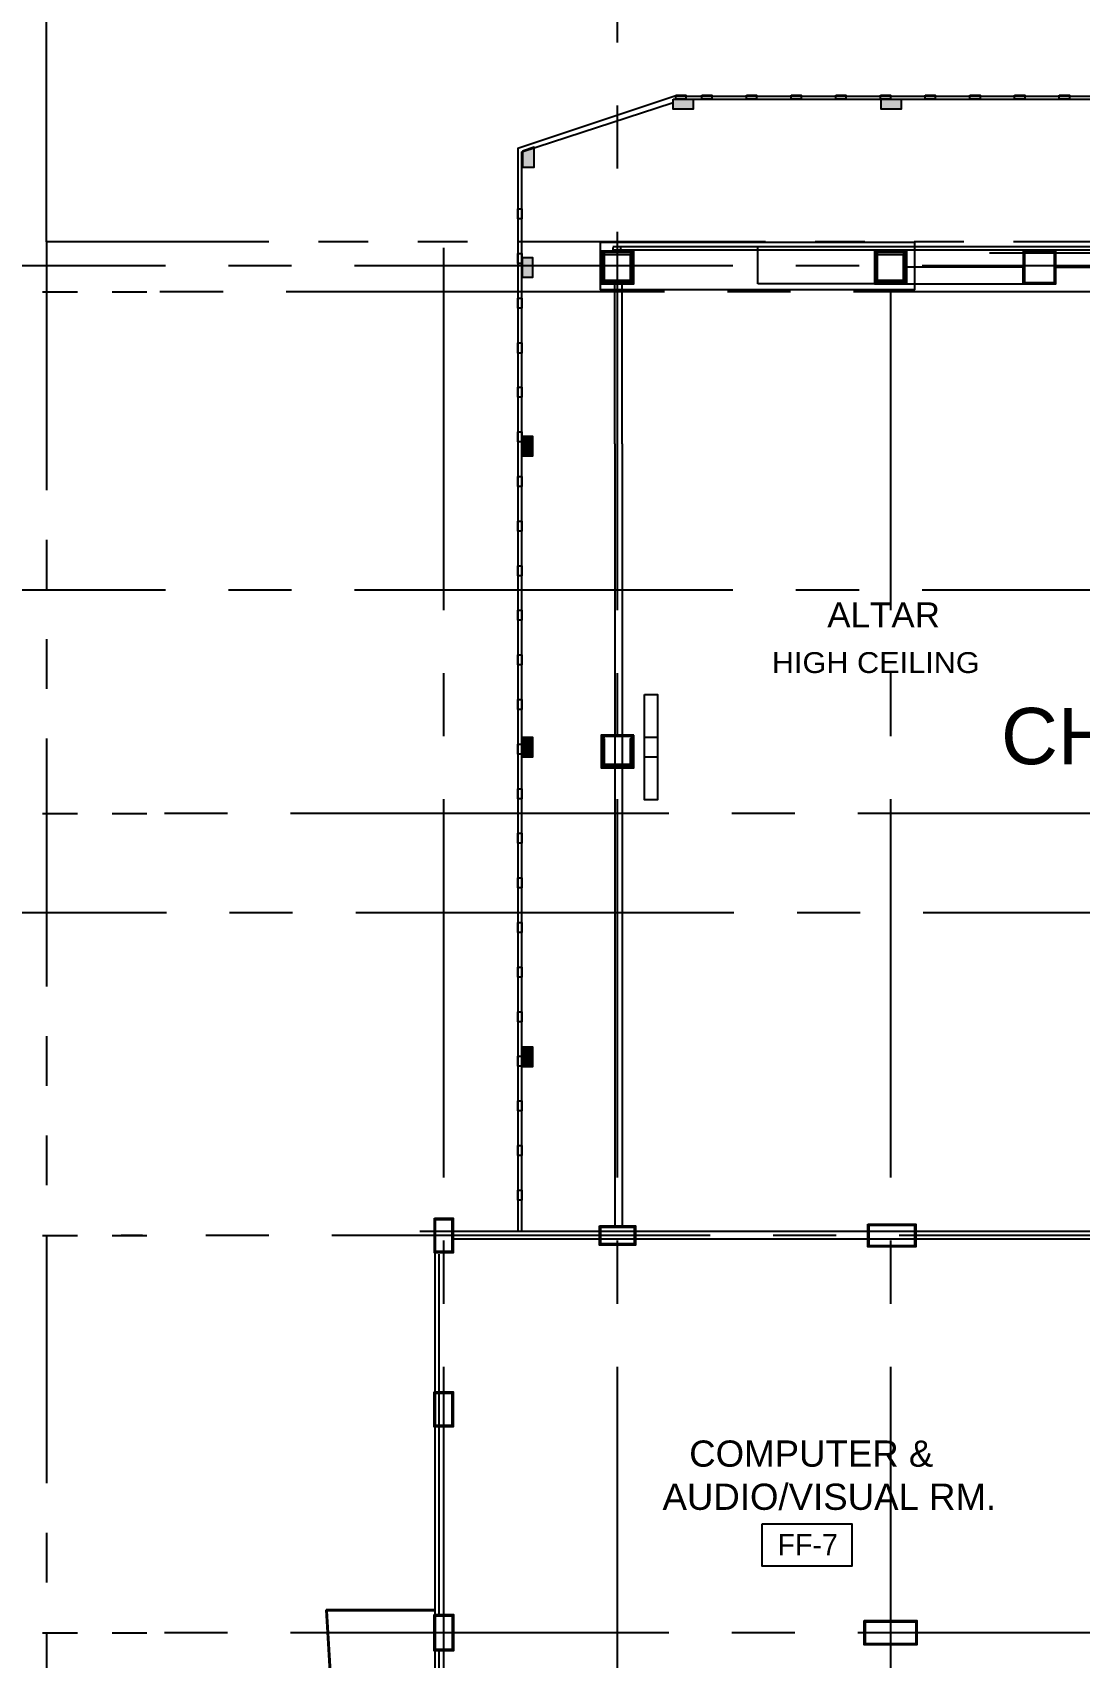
# Model space of a CAD drawing. Header units: millimetres. Extents: x 2148 to 2681, y 758 to 986.
# Drawn here: x 2493.26 to 2503.8, y 946.72 to 963.08 of the extents above; entities that cross this region are included whole.
import ezdxf

# ---------------------------------------------------------------- set-up
doc = ezdxf.new("R2010")
doc.units = ezdxf.units.MM
for name, pattern in [('CENTER2', [28.575, 19.05, -3.175, 3.175, -3.175]), ('PHANTOM2', [1.25, 0.625, -0.125, 0.125, -0.125, 0.125, -0.125]), ('PHANTOMX2', [5, 2.5, -0.5, 0.5, -0.5, 0.5, -0.5])]:
    doc.linetypes.add(name, pattern=pattern)
for name, color, linetype in [('3TX-TITLE', 3, 'Continuous'), ('cladding', 2, 'Continuous'), ('COLUMN', 7, 'Continuous'), ('D', 1, 'Continuous'), ('DR', 7, 'Continuous'), ('ELAYOUT', 4, 'Continuous'), ('grid', 241, 'PHANTOMX2'), ('HATCH', 8, 'Continuous'), ('S-COLS', 6, 'Continuous'), ('S_GRID LINES', 252, 'Continuous'), ('TEXT', 6, 'Continuous'), ('WINDOR', 2, 'Continuous')]:
    doc.layers.add(name, color=color, linetype=linetype)
doc.styles.add('MMTX$0$ESMX$0$X-OPTA1D', font='x-opta1d')
doc.styles.add('SWISS', font='swissl.ttf')

msp = doc.modelspace()

# ---------------------------------------------------------------- hatches: boundary and pattern name
at = {"layer": 'cladding'}
h = msp.add_hatch(color=256, dxfattribs=at)
h.paths.add_polyline_path([(2498.1932304, 960.6164818), (2498.1932304, 960.818979), (2498.2942863, 960.818979), (2498.2942863, 960.6164818)])
h.paths.add_polyline_path([(2498.1956595, 961.8891398), (2498.1956595, 961.7260593), (2498.3135003, 961.7260593), (2498.3135003, 961.9289431)])
h.paths.add_polyline_path([(2499.7116966, 962.4123399), (2499.9141937, 962.4123399), (2499.9141937, 962.311284), (2499.7116966, 962.311284)])
h.paths.add_polyline_path([(2501.807136, 962.4123399), (2502.0096332, 962.4123399), (2502.0096332, 962.311284), (2501.807136, 962.311284)])
h.paths.add_polyline_path([(2506.3111217, 962.4123399), (2506.5136189, 962.4123399), (2506.5136189, 962.311284), (2506.3111217, 962.311284)])
for points in [[(2498.1932304, 958.8166158), (2498.1932304, 959.0191129), (2498.2942863, 959.0191129), (2498.2942863, 958.8166158)], [(2498.1932304, 958.8166158), (2498.1932304, 959.0191129), (2498.2942863, 959.0191129), (2498.2942863, 958.8166158)], [(2498.1932304, 955.7860678), (2498.1932304, 955.988565), (2498.2942863, 955.988565), (2498.2942863, 955.7860678)], [(2498.1932304, 955.7860678), (2498.1932304, 955.988565), (2498.2942863, 955.988565), (2498.2942863, 955.7860678)], [(2498.2942863, 952.8694362), (2498.1932304, 952.8694362), (2498.1932304, 952.666939), (2498.2942863, 952.666939)], [(2498.2942863, 952.8694362), (2498.1932304, 952.8694362), (2498.1932304, 952.666939), (2498.2942863, 952.666939)]]:
    msp.add_hatch(color=256, dxfattribs=at).paths.add_polyline_path(points)

# ---------------------------------------------------------------- linework, layer by layer
at = {"ltscale": 0.5}
msp.add_line((2502.8978641, 960.8644585, -0.0000003), (2506.3464739, 960.8644585, 0), dxfattribs=at)
msp.add_lwpolyline([(2500.6083802, 948.0667701), (2501.5105391, 948.0667701), (2501.5105391, 947.6397383), (2500.6083802, 947.6397383)], close=True, dxfattribs=at)
at = {"layer": '3TX-TITLE', "linetype": 'PHANTOM2', "ltscale": 4}
msp.add_line((2493.4018229, 960.9754912, 0), (2493.4018229, 981.6577326, 0), dxfattribs=at)
at = {"layer": '3TX-TITLE', "linetype": 'PHANTOM2', "ltscale": 4, "elevation": 0}
msp.add_lwpolyline([(2515.6407035, 960.9738663), (2493.4018229, 960.9754912), (2493.4018229, 922.9776771)], dxfattribs=at)
at = {"layer": 'cladding'}
for p, q in [((2500.5645894, 960.5536498, 0), (2500.5645894, 960.919311, 0)), ((2503.2384285, 960.7207689, 0), (2502.0645895, 960.7207689, 0)), ((2503.2384285, 960.5536498, 0), (2503.2384285, 960.7207689, 0)), ((2503.5645897, 960.7207689, 0), (2504.7384285, 960.7207689, 0)), ((2499.1244802, 958.9426932, 0), (2499.1244802, 960.5536498, 0)), ((2499.1994802, 958.9426932, 0), (2499.1994802, 960.5536498, 0)), ((2501.7384284, 960.5536498, 0), (2500.5645894, 960.5536498, 0)), ((2502.0645895, 960.5536498, 0), (2503.2384285, 960.5536498, 0)), ((2499.1244802, 958.9426932, 0), (2499.1244802, 951.0655357, 0)), ((2499.1994802, 958.9426932, 0), (2499.1994802, 951.0655357, 0)), ((2499.1244802, 953.0205101, 0), (2499.1244802, 951.0655357, 0)), ((2499.1994802, 953.0205101, 0), (2499.1994802, 951.0655357, 0))]:
    msp.add_line(p, q, dxfattribs=at)
at = {"layer": 'cladding', "elevation": 0}
for points in [[(2499.7377615, 962.4514503), (2499.8394263, 962.4514503), (2499.8394263, 962.4123399), (2499.7377615, 962.4123399)], [(2500.0005223, 962.4514503), (2500.1021871, 962.4514503), (2500.1021871, 962.4123399), (2500.0005223, 962.4123399)], [(2500.4505223, 962.4514503), (2500.5521871, 962.4514503), (2500.5521871, 962.4123399), (2500.4505223, 962.4123399)], [(2500.9005223, 962.4514503), (2501.0021871, 962.4514503), (2501.0021871, 962.4123399), (2500.9005223, 962.4123399)], [(2501.3505223, 962.4514503), (2501.4521871, 962.4514503), (2501.4521871, 962.4123399), (2501.3505223, 962.4123399)], [(2501.8005223, 962.4514503), (2501.9021871, 962.4514503), (2501.9021871, 962.4123399), (2501.8005223, 962.4123399)], [(2502.2505223, 962.4514503), (2502.3521871, 962.4514503), (2502.3521871, 962.4123399), (2502.2505223, 962.4123399)], [(2502.7005223, 962.4514503), (2502.8021871, 962.4514503), (2502.8021871, 962.4123399), (2502.7005223, 962.4123399)], [(2503.1505223, 962.4514503), (2503.2521871, 962.4514503), (2503.2521871, 962.4123399), (2503.1505223, 962.4123399)], [(2503.6005223, 962.4514503), (2503.7021871, 962.4514503), (2503.7021871, 962.4123399), (2503.6005223, 962.4123399)], [(2498.1472443, 961.206023), (2498.1472443, 961.3076877), (2498.1863547, 961.3076877), (2498.1863547, 961.206023)], [(2498.1472443, 960.756023), (2498.1472443, 960.8576877), (2498.1863547, 960.8576877), (2498.1863547, 960.756023)], [(2498.1472443, 960.306023), (2498.1472443, 960.4076877), (2498.1863547, 960.4076877), (2498.1863547, 960.306023)], [(2498.1472443, 959.856023), (2498.1472443, 959.9576877), (2498.1863547, 959.9576877), (2498.1863547, 959.856023)], [(2498.1472443, 959.4107329), (2498.1472443, 959.5123976), (2498.1863547, 959.5123976), (2498.1863547, 959.4107329)], [(2498.1472443, 958.9607329), (2498.1472443, 959.0623976), (2498.1863547, 959.0623976), (2498.1863547, 958.9607329)], [(2498.1472443, 958.5107329), (2498.1472443, 958.6123976), (2498.1863547, 958.6123976), (2498.1863547, 958.5107329)], [(2498.1472443, 958.0607329), (2498.1472443, 958.1623976), (2498.1863547, 958.1623976), (2498.1863547, 958.0607329)], [(2498.1472443, 957.6107329), (2498.1472443, 957.7123976), (2498.1863547, 957.7123976), (2498.1863547, 957.6107329)], [(2498.1472443, 957.1654428), (2498.1472443, 957.2671076), (2498.1863547, 957.2671076), (2498.1863547, 957.1654428)], [(2498.1472443, 956.7154428), (2498.1472443, 956.8171076), (2498.1863547, 956.8171076), (2498.1863547, 956.7154428)], [(2498.1472443, 956.2654428), (2498.1472443, 956.3671076), (2498.1863547, 956.3671076), (2498.1863547, 956.2654428)], [(2498.1472443, 955.8154428), (2498.1472443, 955.9171076), (2498.1863547, 955.9171076), (2498.1863547, 955.8154428)], [(2498.1472443, 955.3654428), (2498.1472443, 955.4671076), (2498.1863547, 955.4671076), (2498.1863547, 955.3654428)], [(2498.1472443, 954.9201527), (2498.1472443, 955.0218175), (2498.1863547, 955.0218175), (2498.1863547, 954.9201527)], [(2498.1472443, 954.4701527), (2498.1472443, 954.5718175), (2498.1863547, 954.5718175), (2498.1863547, 954.4701527)], [(2498.1472443, 954.0201527), (2498.1472443, 954.1218175), (2498.1863547, 954.1218175), (2498.1863547, 954.0201527)], [(2498.1472443, 953.5701527), (2498.1472443, 953.6718175), (2498.1863547, 953.6718175), (2498.1863547, 953.5701527)], [(2498.1472443, 953.1201527), (2498.1472443, 953.2218175), (2498.1863547, 953.2218175), (2498.1863547, 953.1201527)], [(2498.1472443, 952.6748626), (2498.1472443, 952.7765274), (2498.1863547, 952.7765274), (2498.1863547, 952.6748626)], [(2498.1472443, 952.2248626), (2498.1472443, 952.3265274), (2498.1863547, 952.3265274), (2498.1863547, 952.2248626)], [(2498.1472443, 951.7748626), (2498.1472443, 951.8765274), (2498.1863547, 951.8765274), (2498.1863547, 951.7748626)], [(2498.1472443, 951.3248626), (2498.1472443, 951.4265274), (2498.1863547, 951.4265274), (2498.1863547, 951.3248626)]]:
    msp.add_lwpolyline(points, close=True, dxfattribs=at)
at = {"layer": 'COLUMN', "color": 4, "lineweight": -3, "ltscale": 0.05, "elevation": 0}
for points in [[(2499.7116966, 962.4123399), (2499.9141937, 962.4123399), (2499.9141937, 962.311284), (2499.7116966, 962.311284)], [(2501.807136, 962.4123399), (2502.0096332, 962.4123399), (2502.0096332, 962.311284), (2501.807136, 962.311284)], [(2499.3144353, 960.881811), (2498.9882742, 960.881811), (2498.9882742, 960.5536498), (2499.3144353, 960.5536498)], [(2502.0645895, 960.881811), (2501.7384284, 960.881811), (2501.7384284, 960.5536498), (2502.0645895, 960.5536498)], [(2502.0520895, 960.869311), (2501.7509284, 960.869311), (2501.7509284, 960.5661498), (2502.0520895, 960.5661498)], [(2498.1932304, 960.6164818), (2498.1932304, 960.818979), (2498.2942863, 960.818979), (2498.2942863, 960.6164818)], [(2498.1932304, 958.8166158), (2498.1932304, 959.0191129), (2498.2942863, 959.0191129), (2498.2942863, 958.8166158)], [(2498.1932304, 958.8166158), (2498.1932304, 959.0191129), (2498.2942863, 959.0191129), (2498.2942863, 958.8166158)], [(2498.1932304, 955.7860678), (2498.1932304, 955.988565), (2498.2942863, 955.988565), (2498.2942863, 955.7860678)], [(2498.1932304, 955.7860678), (2498.1932304, 955.988565), (2498.2942863, 955.988565), (2498.2942863, 955.7860678)], [(2499.3144353, 956.006811), (2498.9882742, 956.006811), (2498.9882742, 955.6786498), (2499.3144353, 955.6786498)], [(2498.1932304, 952.666939), (2498.1932304, 952.8694362), (2498.2942863, 952.8694362), (2498.2942863, 952.666939)], [(2498.1932304, 952.666939), (2498.1932304, 952.8694362), (2498.2942863, 952.8694362), (2498.2942863, 952.666939)], [(2497.3067765, 951.1435455), (2497.4962415, 951.1435455), (2497.4962415, 950.7950765), (2497.3067765, 950.7950765)], [(2498.9715957, 951.0655357), (2499.3311137, 951.0655357), (2499.3311137, 950.8730862), (2498.9715957, 950.8730862)], [(2501.673016, 951.084681), (2502.154581, 951.084681), (2502.154581, 950.853941), (2501.673016, 950.853941)], [(2497.3063872, 949.3953128), (2497.4966142, 949.3953128), (2497.4966142, 949.0437958), (2497.3063872, 949.0437958)], [(2497.3045222, 947.1515465), (2497.4984957, 947.1515465), (2497.4984957, 946.7870755), (2497.3045222, 946.7870755)], [(2501.636025, 947.092301), (2502.166993, 947.092301), (2502.166993, 946.846321), (2501.636025, 946.846321)]]:
    msp.add_lwpolyline(points, close=True, dxfattribs=at)
at = {"layer": 'COLUMN', "color": 2, "lineweight": -3, "ltscale": 0.05, "elevation": 0}
for points in [[(2499.3019353, 960.869311), (2499.0007742, 960.869311), (2499.0007742, 960.5661498), (2499.3019353, 960.5661498)], [(2499.3019353, 955.994311), (2499.0007742, 955.994311), (2499.0007742, 955.6911498), (2499.3019353, 955.6911498)], [(2497.3192765, 951.1310455), (2497.4837415, 951.1310455), (2497.4837415, 950.8075765), (2497.3192765, 950.8075765)], [(2498.9840957, 951.0530357), (2499.3186137, 951.0530357), (2499.3186137, 950.8855862), (2498.9840957, 950.8855862)], [(2501.685516, 951.072181), (2502.142081, 951.072181), (2502.142081, 950.866441), (2501.685516, 950.866441)], [(2497.3188872, 949.3828128), (2497.4841142, 949.3828128), (2497.4841142, 949.0562958), (2497.3188872, 949.0562958)], [(2497.3170222, 947.1390465), (2497.4859957, 947.1390465), (2497.4859957, 946.7995755), (2497.3170222, 946.7995755)], [(2501.648525, 947.079801), (2502.154493, 947.079801), (2502.154493, 946.858821), (2501.648525, 946.858821)]]:
    msp.add_lwpolyline(points, close=True, dxfattribs=at)
at = {"layer": 'D', "color": 8, "ltscale": 0.5, "elevation": 0}
msp.add_lwpolyline([(2498.9792262, 960.9722414), (2502.141509, 960.9722414), (2502.141509, 960.4922414), (2498.9792262, 960.4922414)], close=True, dxfattribs=at)
at = {"layer": 'DR', "ltscale": 10}
for p, q in [((2498.1488167, 961.9183614, 0), (2499.7377615, 962.4495376, 0)), ((2498.1863547, 961.8812272, 0), (2499.7022829, 962.3758636, 0)), ((2499.7377615, 962.442268, 0), (2511.1442496, 962.442268)), ((2499.7377615, 962.4123399, 0), (2511.1442496, 962.4123399)), ((2498.1513547, 951.0086847, 0), (2498.1513547, 961.9192099, 0)), ((2498.1863547, 951.0086847, 0), (2498.1863547, 961.8812272, 0)), ((2498.1513547, 951.0086847), (2498.1513547, 961.0247394, 0)), ((2498.1863547, 951.0086847), (2498.1863547, 960.9855002, 0)), ((2499.104982, 960.929311, 0), (2513.9823263, 960.929311, 0)), ((2499.104982, 960.8966847, 0), (2513.9823263, 960.8966847, 0)), ((2497.3163826, 947.1515465, 0), (2497.3163826, 951.1310455, 0)), ((2497.3540355, 947.1515465, 0), (2497.3540355, 950.7825765, 0)), ((2497.3163826, 947.1990465, 0), (2496.2172863, 947.1990465)), ((2497.3163826, 947.1890465, 0), (2496.2268229, 947.1890465)), ((2497.3163826, 943.222295), (2497.3163826, 946.7870755, 0)), ((2497.3540355, 943.222295, 0), (2497.3540355, 946.7870755, 0))]:
    msp.add_line(p, q, dxfattribs=at)
for points in [[(2499.4217839, 956.4178368), (2499.5524588, 956.4178368), (2499.5524588, 955.3563072), (2499.4217839, 955.3563072)], [(2499.4217839, 955.9891873), (2499.5524588, 955.9891873), (2499.5524588, 955.7849567), (2499.4217839, 955.7849567)]]:
    msp.add_lwpolyline(points, close=True, dxfattribs=at)
at = {"layer": 'ELAYOUT', "linetype": 'ByBlock', "ltscale": 0.5}
for p, q in [((2499.104982, 960.919311, 0), (2499.104982, 960.881811, 0)), ((2499.179982, 960.919311, 0), (2499.179982, 960.881811, 0)), ((2499.1994802, 952.4657362, 0), (2499.1994802, 951.209311, 0))]:
    msp.add_line(p, q, dxfattribs=at)
at = {"layer": 'grid', "ltscale": 0.7}
for p, q in [((2484.2616153, 960.4722324, 0), (2494.693236, 960.4722324, 0)), ((2484.2613013, 955.2203176, 0), (2494.6929221, 955.2203176)), ((2484.2613013, 950.969311, 0), (2494.6929221, 950.969311)), ((2484.2613013, 946.969311, 0), (2494.6929221, 946.969311))]:
    msp.add_line(p, q, dxfattribs=at)
at = {"layer": 'HATCH', "color": 4, "lineweight": -3, "ltscale": 0.05}
for p, q in [((2506.1523441, 951.0086847, 0), (2497.1618229, 951.0086847, -0.0000001)), ((2506.1523441, 950.9336847, 0), (2497.4837415, 950.9336847, 0))]:
    msp.add_line(p, q, dxfattribs=at)
at = {"layer": 'HATCH', "color": 4, "elevation": 0}
msp.add_lwpolyline([(2498.1956595, 961.8891398), (2498.1956595, 961.7260593), (2498.3135003, 961.7260593), (2498.3135003, 961.9289431)], close=True, dxfattribs=at)
at = {"layer": 'S-COLS', "elevation": 0}
for points in [[(2499.0213547, 960.849311), (2499.2813547, 960.849311), (2499.2925159, 960.869311), (2499.0101936, 960.869311)], [(2501.771509, 960.849311), (2502.031509, 960.849311), (2502.0426701, 960.869311), (2501.7603478, 960.869311)], [(2503.5645897, 960.881811), (2503.2384285, 960.881811), (2503.2384285, 960.5536498), (2503.5645897, 960.5536498)], [(2503.5520897, 960.869311), (2503.2509285, 960.869311), (2503.2509285, 960.5661498), (2503.5520897, 960.5661498)], [(2499.0213547, 960.849311), (2499.0013547, 960.8604721), (2499.0013547, 960.5781498), (2499.0213547, 960.589311)], [(2499.2813547, 960.849311), (2499.3013547, 960.8604721), (2499.3013547, 960.5781498), (2499.2813547, 960.589311)], [(2501.771509, 960.849311), (2501.751509, 960.8604721), (2501.751509, 960.5781498), (2501.771509, 960.589311)], [(2502.031509, 960.849311), (2502.051509, 960.8604721), (2502.051509, 960.5781498), (2502.031509, 960.589311)], [(2499.0213547, 960.589311), (2499.2813547, 960.589311), (2499.2925159, 960.569311), (2499.0101936, 960.569311)], [(2499.0213547, 960.589311), (2499.2813547, 960.589311), (2499.2925159, 960.569311), (2499.0101936, 960.569311)], [(2501.771509, 960.589311), (2502.031509, 960.589311), (2502.0426701, 960.569311), (2501.7603478, 960.569311)], [(2499.0213547, 955.974311), (2499.0013547, 955.9854721), (2499.0013547, 955.7031498), (2499.0213547, 955.714311)], [(2499.2813547, 955.974311), (2499.3013547, 955.9854721), (2499.3013547, 955.7031498), (2499.2813547, 955.714311)], [(2499.0213547, 955.714311), (2499.2813547, 955.714311), (2499.2925159, 955.694311), (2499.0101936, 955.694311)]]:
    msp.add_lwpolyline(points, close=True, dxfattribs=at)
at = {"layer": 'S_GRID LINES', "linetype": 'CENTER2', "ltscale": 0.2}
for p, q in [((2499.1513547, 922.9776771), (2499.1513547, 977.7411715)), ((2497.401509, 922.9776771, 0), (2497.401509, 960.9160216, 0)), ((2523.1739198, 960.7338663, 0), (2491.4040531, 960.7338663, 0)), ((2556.7733003, 960.4722324, 0), (2494.1518229, 960.4722324, 0)), ((2501.9043609, 922.9776771, 0), (2501.9043609, 960.4722324, 0)), ((2523.1739198, 957.469311, 0), (2485.1773584, 957.469311, 0)), ((2556.8178189, 955.2203176), (2494.1518229, 955.2203176)), ((2523.1844707, 954.219311, 0), (2485.1849862, 954.219311, 0)), ((2528.658657, 950.969311), (2494.1518229, 950.969311)), ((2556.8178189, 946.969311), (2494.1518229, 946.969311))]:
    msp.add_line(p, q, dxfattribs=at)
at = {"layer": 'WINDOR', "ltscale": 10}
for p, q in [((2496.7146257, 938.9698645), (2496.2172863, 947.1990465)), ((2496.7247457, 938.9704761), (2496.2280476, 947.1890465))]:
    msp.add_line(p, q, dxfattribs=at)

# ---------------------------------------------------------------- texts
at = {"color": 2, "style": 'MMTX$0$ESMX$0$X-OPTA1D', "width": 1.1}
msp.add_text('HIGH CEILING', height=0.21, dxfattribs=at).set_placement((2500.7055226, 956.633707, 0))
at = {"color": 2, "insert": (2501.0666624, 947.8549959), "char_height": 0.21537251, "width": 3.970154439, "attachment_point": 5, "style": 'MMTX$0$ESMX$0$X-OPTA1D'}
msp.add_mtext('FF-7', dxfattribs=at)
at = {"layer": 'TEXT', "style": 'SWISS'}
for s, height, p in [('ALTAR', 0.2521511, (2501.2637662, 957.0926497, 0)), ('CHAPEL ', 0.56733997, (2503.014015, 955.7151638, 0)), ('COMPUTER &', 0.264, (2499.873309, 948.6414741, 0)), ('AUDIO/VISUAL RM.', 0.264, (2499.6046352, 948.2069704, 0))]:
    msp.add_text(s, height=height, dxfattribs=at).set_placement(p)

doc.saveas('drawing.dxf')
